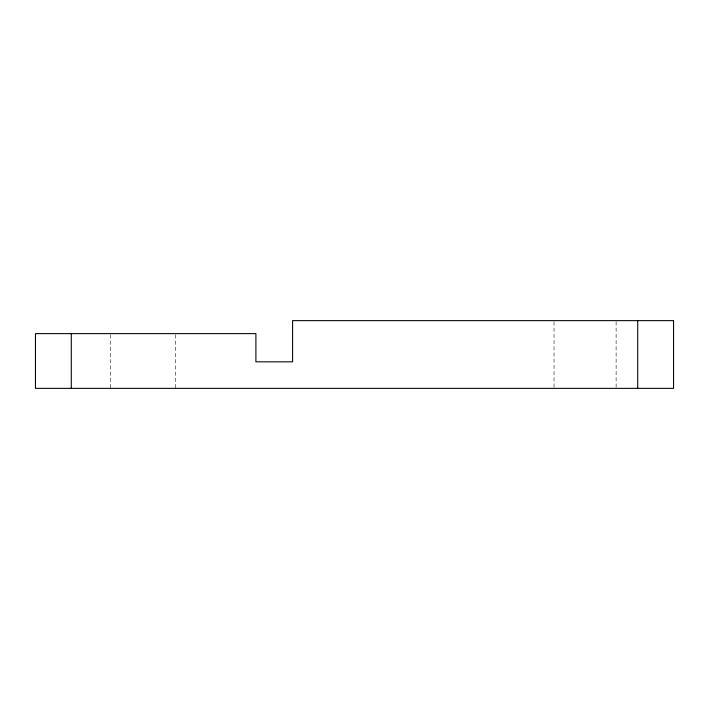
<?xml version="1.0" encoding="UTF-8"?>
<svg xmlns="http://www.w3.org/2000/svg" width="709" height="709" viewBox="0 0 709 709"><rect width="100%" height="100%" fill="white"/><g stroke="black" fill="none" stroke-linecap="round" stroke-linejoin="round"><path stroke-width="0.53" stroke-dasharray="3.54 2.66" d="M616.121 321.726L616.121 388.364M554.03 321.726L554.03 388.364M175.477 334.71L175.477 388.364M110.569 334.71L110.569 388.364"/><path stroke-width="1.06" d="M637.71 320.636L637.71 388.364M71.29 333.62L71.29 388.364M673.55 320.636L292.587 320.636L292.587 361.838L255.905 361.838L255.905 333.62L35.45 333.62L35.45 388.364L673.55 388.364L673.55 320.636"/></g></svg>
